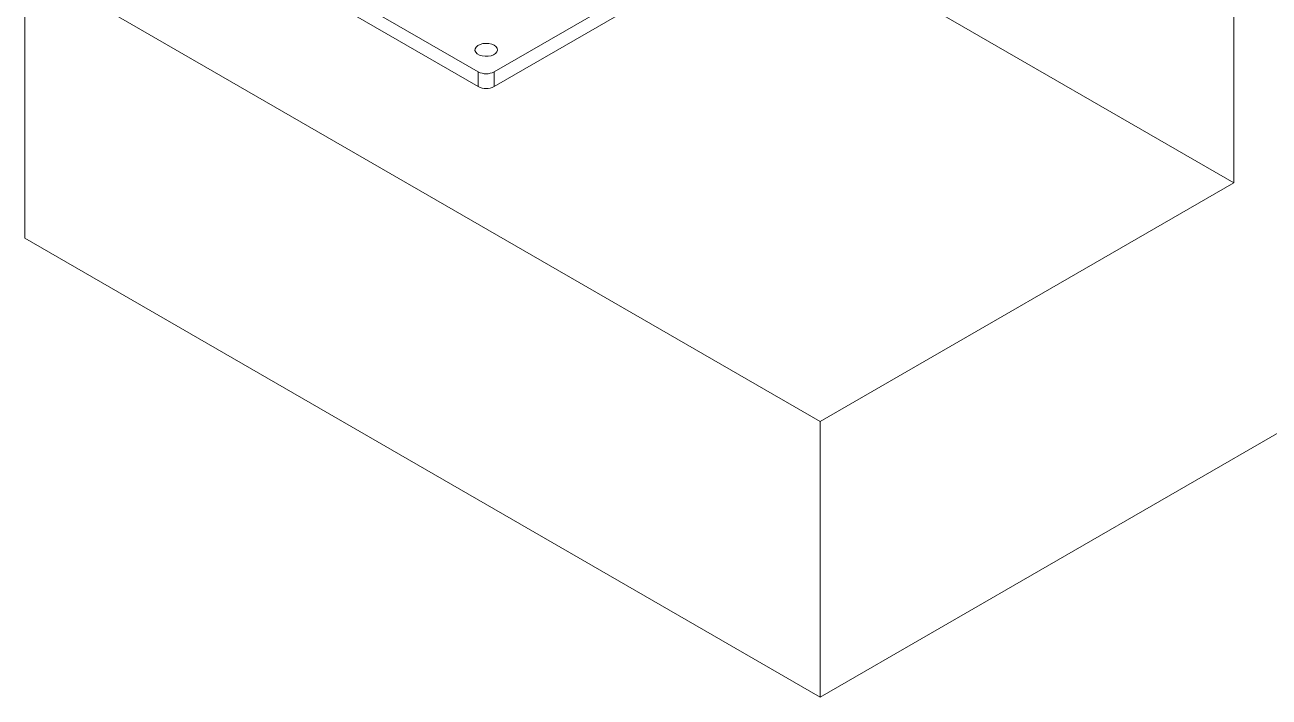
# Model space of a CAD drawing. Header units: inches. Extents: x 0.03 to 2.74, y 0.01 to 1.91.
# Drawn here: x 0.582 to 0.6727, y 0.2333 to 0.2823 of the extents above; entities that cross this region are included whole.
import ezdxf

# ---------------------------------------------------------------- set-up
doc = ezdxf.new("R2010")
doc.units = ezdxf.units.IN
doc.header["$MEASUREMENT"] = 0

msp = doc.modelspace()

# ---------------------------------------------------------------- linework, layer by layer
at = {"color": 7, "linetype": 'Continuous', "lineweight": 15}
for p, q in [((0.6399669439077764, 0.2332576114095364), (0.8510782126996143, 0.355129552765853)), ((0.6701256965923247, 0.2707599330891669), (0.6222279223556694, 0.2984107295922355)), ((0.6701256965923247, 0.2908519774321808), (0.6701256965923247, 0.2707599330891669)), ((0.6399669439077764, 0.2533496557525503), (0.5819693439209244, 0.2868309575554125)), ((0.5819693439209244, 0.2868309575554125), (0.5819693439209244, 0.2667389132123987)), ((0.6150279843829001, 0.2788625782204276), (0.6028484854472734, 0.2858936532953238)), ((0.6283674204534793, 0.285893645312759), (0.6161879215178528, 0.2788625702378628)), ((0.6150279843829001, 0.277791008164063), (0.6028484854472734, 0.2848220832389591)), ((0.6283674204534793, 0.2848220752563942), (0.6161879215178528, 0.2777910001814981)), ((0.6150279843829001, 0.277791008164063), (0.6150279843829001, 0.2788625782204276)), ((0.6161879215178528, 0.2788625702378628), (0.6161879215178528, 0.2777910001814981)), ((0.6701256965923247, 0.2707599330891669), (0.6399669439077764, 0.2533496557525503)), ((0.6399669439077764, 0.2332576114095364), (0.5819693439209244, 0.2667389132123987)), ((0.6399669439077764, 0.2533496557525503), (0.6399669439077764, 0.2332576114095364))]:
    msp.add_line(p, q, dxfattribs=at)
at = {"color": 7, "linetype": 'Continuous', "lineweight": 15, "flags": 128}
msp.add_lwpolyline([(0.6161879076901468, 0.280804480813195), (0.6163228937581137, 0.2807017452032137), (0.6164048229173745, 0.2805817752356607), (0.6164276732018772, 0.2804535073919168), (0.6163897161483461, 0.2803264329416222), (0.6162938002642596, 0.2802099872764628), (0.6161469984213411, 0.2801127955577895), (0.6159602137659326, 0.2800420700329694), (0.615747308573504, 0.2800030592384101), (0.6155240671706876, 0.2799986568538799), (0.6153070551495164, 0.2800291981471035), (0.6151123541323059, 0.280092392121961), (0.6149544071581867, 0.2801835729692811), (0.6148449332081667, 0.2802959754653298), (0.6147920353180819, 0.2804212498472444), (0.6147996612980536, 0.280550124365919), (0.6148672372982743, 0.2806730319173472), (0.614989750775245, 0.2807808604037207), (0.6151581100121362, 0.2808656073037491), (0.6153598147625391, 0.2809209823563085), (0.6155799380176064, 0.280942894496899), (0.6158021285147512, 0.2809297033084379), (0.6160099451112966, 0.2808824066115351), (0.6161879076901468, 0.280804480813195)], dxfattribs=at)
at = {"color": 7, "linetype": 'Continuous', "lineweight": 15}
for centre, radius, start, end in [((0.6156079606533977, 0.2799818912033272), 0.001260648257059807, 242.6088961802562, 297.3903152127331), ((0.6156079606533977, 0.2789103211469624), 0.001260648257059708, 242.6088961802538, 297.3903152127355)]:
    msp.add_arc(centre, radius, start, end, dxfattribs=at)

doc.saveas('drawing.dxf')
